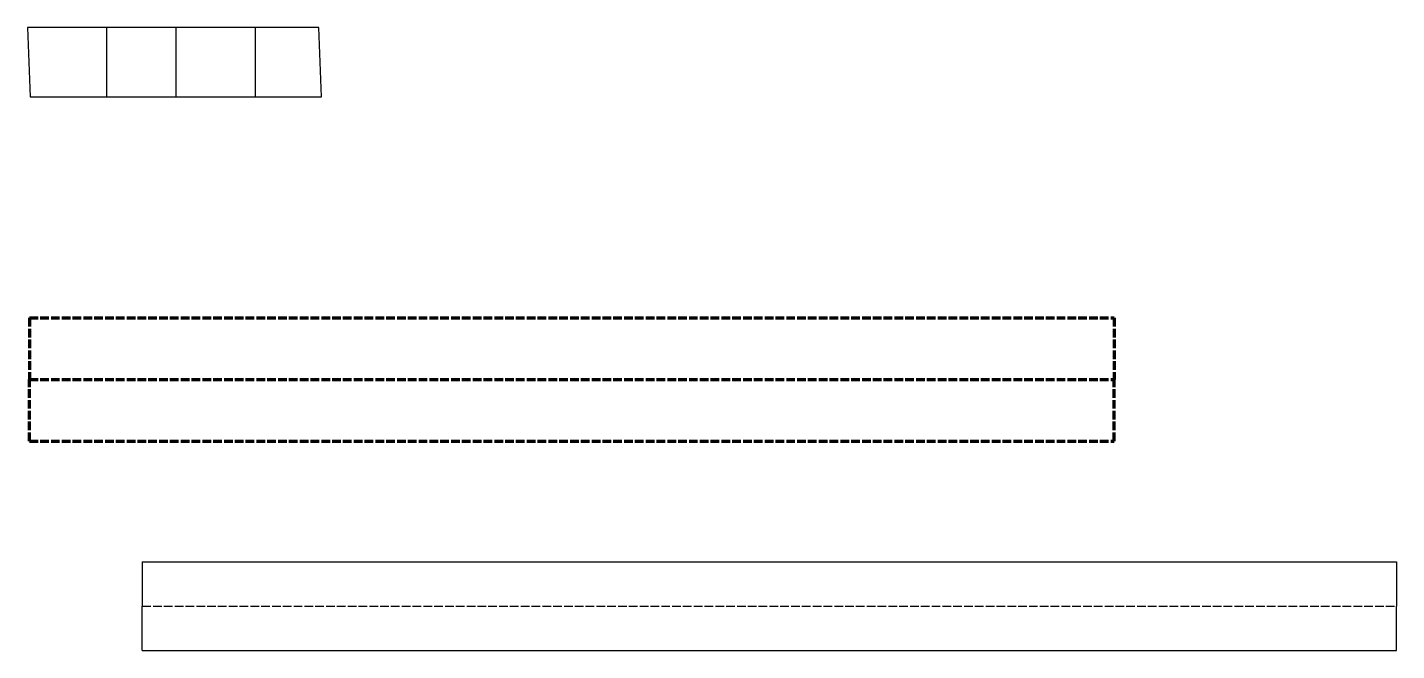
# Model space of a CAD drawing. Header units: metres. Extents: x 15 to 19845, y -1293 to 4968.
# Drawn here: x 9853 to 11752, y 765 to 1630 of the extents above; entities that cross this region are included whole.
import ezdxf

# ---------------------------------------------------------------- set-up
doc = ezdxf.new("R2010")
doc.units = ezdxf.units.M
doc.linetypes.add('ACAD_ISO02W100', pattern=[15, 12, -3])
doc.layers.add('network', color=141, linetype='Continuous')
doc.layers.add('piping', color=30, linetype='ACAD_ISO02W100', lineweight=140)

msp = doc.modelspace()

# ---------------------------------------------------------------- linework, layer by layer
for p, q in [((9962.852, 1533.543), (9962.852, 1629.651)), ((10058.405, 1629.651), (10058.405, 1533.543)), ((10168.659, 1629.651), (10168.659, 1533.543))]:
    msp.add_line(p, q)
msp.add_lwpolyline([(10260.537, 1533.543), (10256.862, 1629.651), (9852.598, 1629.651), (9856.273, 1533.543)], close=True)
at = {"layer": 'network'}
for p, q in [((10011.981, 888.499), (10011.981, 826.943)), ((10011.981, 888.499), (11751.908, 888.499)), ((11751.908, 888.499), (11751.908, 826.943)), ((10011.981, 765.387), (10011.981, 826.943)), ((11751.908, 765.387), (11751.908, 826.943)), ((10011.981, 765.387), (11751.908, 765.387))]:
    msp.add_line(p, q, dxfattribs=at)
at = {"layer": 'network', "color": 3, "linetype": 'ACAD_ISO02W100'}
msp.add_line((10011.981, 826.943), (11751.908, 826.943), dxfattribs=at)
at = {"layer": 'piping'}
for p, q in [((9855.37, 1226.747), (9855.37, 1141.335)), ((9855.37, 1226.747), (9855.37, 1226.747)), ((9855.37, 1226.747), (11360.085, 1226.747)), ((11360.085, 1226.747), (11360.085, 1226.747)), ((11360.085, 1226.747), (11360.085, 1141.335)), ((9855.37, 1055.923), (9855.37, 1141.335)), ((11360.085, 1055.923), (11360.085, 1141.335)), ((9855.37, 1055.923), (9855.37, 1055.923)), ((9855.37, 1055.923), (11360.085, 1055.923)), ((11360.085, 1055.923), (11360.085, 1055.923))]:
    msp.add_line(p, q, dxfattribs=at)
at = {"layer": 'piping', "color": 3, "linetype": 'ACAD_ISO02W100'}
for p, q in [((9855.37, 1141.335), (9855.37, 1141.335)), ((9855.37, 1141.335), (11360.085, 1141.335)), ((11360.085, 1141.335), (11360.085, 1141.335))]:
    msp.add_line(p, q, dxfattribs=at)

doc.saveas('drawing.dxf')
